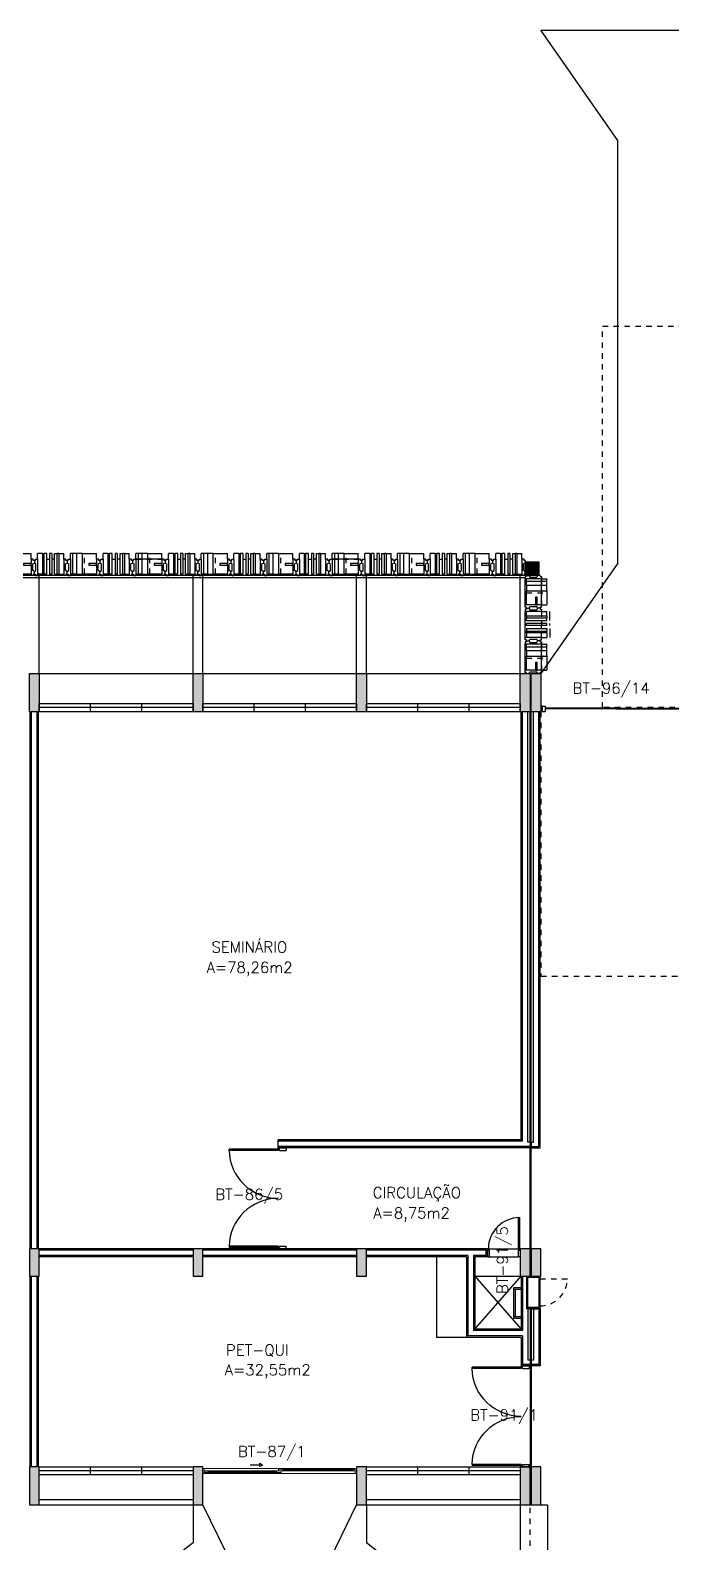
# Model space of a CAD drawing. Header units: metres. Extents: x -31 to 130, y -13 to 69.
# Drawn here: x 81.12 to 92.89, y 28.93 to 56.67 of the extents above; entities that cross this region are included whole.
import ezdxf

# ---------------------------------------------------------------- set-up
doc = ezdxf.new("R2010")
doc.units = ezdxf.units.M
doc.header["$LTSCALE"] = 0.002
doc.header["$MEASUREMENT"] = 0
doc.linetypes.add('HIDDEN', pattern=[9.525, 6.35, -3.175])
for name, color, linetype in [('ar-acesso', 2, 'CONTINUOUS'), ('ar-alv', 2, 'CONTINUOUS'), ('ar-alv-v', 1, 'CONTINUOUS'), ('ar-banc', 1, 'CONTINUOUS'), ('ar-brs', 2, 'CONTINUOUS'), ('ar-cal', 2, 'CONTINUOUS'), ('ar-esc', 2, 'CONTINUOUS'), ('ar-esq', 2, 'CONTINUOUS'), ('ar-estc', 1, 'CONTINUOUS'), ('ar-piso', 1, 'CONTINUOUS'), ('ar-porta', 1, 'CONTINUOUS'), ('ar-proj', 1, 'HIDDEN'), ('ar-projarmario', 1, 'HIDDEN'), ('ar-reboco', 2, 'CONTINUOUS'), ('AR-SIMB CONG', 1, 'CONTINUOUS'), ('ar-xis', 1, 'CONTINUOUS'), ('brs-proj', 1, 'HIDDEN'), ('brs1', 2, 'CONTINUOUS'), ('brs2', 1, 'CONTINUOUS'), ('brs3', 1, 'CONTINUOUS'), ('brs4', 1, 'CONTINUOUS'), ('brs5', 1, 'CONTINUOUS'), ('ENDEREÇO', 2, 'CONTINUOUS'), ('esq-01', 1, 'CONTINUOUS'), ('esq-02', 1, 'CONTINUOUS'), ('esq-03', 1, 'HIDDEN'), ('esq4', 1, 'CONTINUOUS'), ('estc-01', 3, 'CONTINUOUS'), ('h-estc', 3, 'CONTINUOUS'), ('mob-aud1', 1, 'CONTINUOUS'), ('ptm', 2, 'CONTINUOUS'), ('shaft1', 2, 'CONTINUOUS'), ('TEXTO', 2, 'CONTINUOUS'), ('ÁREA', 2, 'CONTINUOUS')]:
    doc.layers.add(name, color=color, linetype=linetype)
doc.styles.add('UNB-100', font='simplex.shx', dxfattribs={"height": 0.2})
doc.styles.add('UNB1-100', font='simplex.shx', dxfattribs={"height": 0.2})

# ---------------------------------------------------------------- blocks, each defined once
blk = doc.blocks.new('pm-dp90-02p')
at = {"layer": 'ptm'}
for p, q in [((-0.925, 0), (-0.925, 0.15)), ((-0.925, 0.15), (-0.88, 0.15)), ((-0.9, 0), (-0.925, 0)), ((-0.88, 0.025), (-0.9, 0.025)), ((-0.9, 0), (-0.9, 0.025)), ((-0.9, 0), (-0.9, -0.9)), ((-0.88, 0), (-0.9, 0)), ((-0.88, 0.025), (-0.88, 0.15)), ((-0.88, 0), (-0.88, -0.9)), ((0.88, 0.025), (0.88, 0.15)), ((0.925, 0.15), (0.88, 0.15)), ((0.88, 0.025), (0.9, 0.025)), ((0.9, 0), (0.9, 0.025)), ((0.925, 0), (0.925, 0.15)), ((0.88, 0), (0.88, -0.9)), ((0.88, 0), (0.9, 0)), ((0.9, 0), (0.9, -0.9)), ((0.9, 0), (0.925, 0)), ((-0.88, -0.9), (-0.9, -0.9)), ((0.88, -0.9), (0.9, -0.9))]:
    blk.add_line(p, q, dxfattribs=at)
at = {"layer": 'ptm', "color": 1}
for centre, start, end in [((-0.9, 0), 271.2733, 360), ((0.9, 0), 180, 268.7267)]:
    blk.add_arc(centre, 0.9, start, end, dxfattribs=at)
blk = doc.blocks.new('plr01-01p')
at = {"layer": 'h-estc'}
blk.add_hatch(color=3, dxfattribs=at).paths.add_polyline_path([(0.09, 0.075), (-0.09, 0.075), (-0.09, -0.625), (0.09, -0.625)])
at = {"layer": 'estc-01', "color": 3}
blk.add_lwpolyline([(-0.09, 0.075), (-0.09, -0.625), (0.09, -0.625), (0.09, 0.075)], close=True, dxfattribs=at)
blk = doc.blocks.new('esq02-01p')
at = {"layer": 'esq-01'}
for p, q in [((2.91, 0), (0.09, 0)), ((1.03, -0.075), (1.03, 0.075)), ((1.97, -0.075), (1.97, 0.075))]:
    blk.add_line(p, q, dxfattribs=at)
at = {"layer": 'esq-02'}
blk.add_lwpolyline([(2.91, -0.075), (0.09, -0.075), (0.09, 0.075), (2.91, 0.075)], close=True, dxfattribs=at)
blk = doc.blocks.new('esq15-01p')
at = {"layer": 'esq-01'}
for p, q in [((2.91, 0), (0.09, 0)), ((1.03, -0.075), (1.03, 0.075)), ((1.97, -0.075), (1.97, 0.075))]:
    blk.add_line(p, q, dxfattribs=at)
at = {"layer": 'esq-02'}
blk.add_lwpolyline([(2.91, -0.075), (0.09, -0.075), (0.09, 0.075), (2.91, 0.075)], close=True, dxfattribs=at)
blk = doc.blocks.new('plr02-01p')
at = {"layer": 'h-estc'}
blk.add_hatch(color=3, dxfattribs=at).paths.add_polyline_path([(0.09, 0.075), (-0.09, 0.075), (-0.09, -0.425), (0.09, -0.425)])
at = {"layer": 'estc-01', "color": 3}
blk.add_lwpolyline([(-0.09, 0.075), (-0.09, -0.425), (0.09, -0.425), (0.09, 0.075)], close=True, dxfattribs=at)
blk = doc.blocks.new('BRS01-01C-')
at = {"layer": 'brs-proj'}
for p, q in [((0.2, 0.28), (-0.175, 0.28)), ((-0.075, 0.54), (-0.075, 0.06))]:
    blk.add_line(p, q, dxfattribs=at)
at = {"layer": 'brs1'}
for p, q in [((-0.075, 0.58), (-0.075, 0.54)), ((-0.05, 0.58), (-0.075, 0.58)), ((-0.05, 0.6), (-0.05, 0.58)), ((-0.05, 0.6), (0, 0.6)), ((0, 0.6), (0.013, 0.57)), ((0.137, 0.57), (0.013, 0.57)), ((0.15, 0.6), (0.137, 0.57)), ((0.2, 0.6), (0.15, 0.6)), ((0.2, 0.6), (0.2, 0.58)), ((0.2, 0.58), (0.225, 0.58)), ((0.225, 0.58), (0.225, 0.54)), ((-0.075, 0.54), (0.225, 0.54)), ((-0.075, 0.06), (0.005, 0.06)), ((-0.075, 0.02), (-0.075, 0.06)), ((-0.05, 0.02), (-0.075, 0.02)), ((-0.05, 0), (-0.05, 0.02)), ((-0.05, 0), (0, 0)), ((0, 0), (0.013, 0.03)), ((0.137, 0.03), (0.013, 0.03)), ((0.035, 0.06), (0.225, 0.06)), ((0.15, 0), (0.137, 0.03)), ((0.2, 0), (0.15, 0)), ((0.2, 0.02), (0.225, 0.02)), ((0.2, 0), (0.2, 0.02)), ((0.225, 0.02), (0.225, 0.06))]:
    blk.add_line(p, q, dxfattribs=at)
at = {"layer": 'brs2'}
blk.add_line((0.225, 0.06), (0.225, 0.54), dxfattribs=at)
at = {"layer": 'brs3'}
for p, q in [((0.2, 0.493), (-0.175, 0.493)), ((-0.175, 0.422), (-0.175, 0.493)), ((0.2, 0.422), (-0.175, 0.422)), ((0.2, 0.422), (0.2, 0.493)), ((0.005, 0.06), (0.005, 0.2)), ((0.005, 0.2), (0.035, 0.2)), ((0.035, 0.2), (0.035, 0.06))]:
    blk.add_line(p, q, dxfattribs=at)
at = {"layer": 'brs4'}
for p, q in [((-0.075, 0.54), (-0.175, 0.54)), ((-0.175, 0.493), (-0.175, 0.54)), ((-0.175, 0.32), (-0.175, 0.06)), ((0.2, 0.32), (-0.175, 0.32)), ((0.2, 0.493), (0.2, 0.54)), ((0.2, 0.06), (0.2, 0.32)), ((-0.075, 0.06), (-0.175, 0.06))]:
    blk.add_line(p, q, dxfattribs=at)
at = {"layer": 'brs4', "color": 2}
for p, q in [((-0.175, 0.32), (-0.175, 0.422)), ((0.2, 0.422), (0.2, 0.32))]:
    blk.add_line(p, q, dxfattribs=at)
at = {"layer": 'brs5'}
blk.add_line((-0.075, 0.06), (-0.075, 0.54), dxfattribs=at)
at = {"layer": 'brs5', "color": 1}
blk.add_line((0.035, 0.06), (0.005, 0.06), dxfattribs=at)
blk = doc.blocks.new('BRS01-02C')
at = {"layer": 'brs-proj'}
for p, q in [((0.06, 0.075), (0.228, 0.075)), ((0.28, 0.075), (0.32, 0.075)), ((0.54, 0.075), (0.372, 0.075))]:
    blk.add_line(p, q, dxfattribs=at)
at = {"layer": 'brs1'}
for p, q in [((0, 0.05), (0.02, 0.05)), ((0, 0.05), (0, 0)), ((0, 0), (0.03, -0.013)), ((0.02, 0.075), (0.06, 0.075)), ((0.02, 0.05), (0.02, 0.075)), ((0.06, 0.075), (0.06, -0.225)), ((0.54, 0.075), (0.54, -0.225)), ((0.58, 0.075), (0.54, 0.075)), ((0.6, 0), (0.57, -0.013)), ((0.58, 0.05), (0.58, 0.075)), ((0.6, 0.05), (0.58, 0.05)), ((0.6, 0.05), (0.6, 0)), ((0, -0.15), (0.03, -0.137)), ((0, -0.2), (0, -0.15)), ((0, -0.2), (0.02, -0.2)), ((0.02, -0.2), (0.02, -0.225)), ((0.02, -0.225), (0.06, -0.225)), ((0.03, -0.137), (0.03, -0.013)), ((0.58, -0.225), (0.54, -0.225)), ((0.57, -0.137), (0.57, -0.013)), ((0.6, -0.15), (0.57, -0.137)), ((0.58, -0.2), (0.58, -0.225)), ((0.6, -0.2), (0.58, -0.2)), ((0.6, -0.2), (0.6, -0.15))]:
    blk.add_line(p, q, dxfattribs=at)
at = {"layer": 'brs2'}
for p, q in [((0.228, 0.075), (0.28, 0.075)), ((0.372, 0.075), (0.32, 0.075)), ((0.54, -0.225), (0.06, -0.225))]:
    blk.add_line(p, q, dxfattribs=at)
at = {"layer": 'brs3'}
for p, q in [((0.18, -0.2), (0.18, 0.175)), ((0.228, 0.175), (0.18, 0.175)), ((0.228, -0.2), (0.228, 0.175)), ((0.372, -0.2), (0.372, 0.175)), ((0.372, 0.175), (0.42, 0.175)), ((0.42, -0.2), (0.42, 0.175)), ((0.228, -0.2), (0.18, -0.2)), ((0.372, -0.2), (0.42, -0.2))]:
    blk.add_line(p, q, dxfattribs=at)
at = {"layer": 'brs4'}
for p, q in [((0.06, 0.075), (0.06, 0.175)), ((0.15, 0.175), (0.06, 0.175)), ((0.15, 0.175), (0.15, -0.2)), ((0.28, 0.175), (0.28, -0.2)), ((0.32, 0.175), (0.28, 0.175)), ((0.32, 0.175), (0.32, -0.2)), ((0.45, 0.175), (0.54, 0.175)), ((0.45, 0.175), (0.45, -0.2)), ((0.54, 0.075), (0.54, 0.175)), ((0.15, -0.2), (0.06, -0.2)), ((0.32, -0.2), (0.28, -0.2)), ((0.45, -0.2), (0.54, -0.2))]:
    blk.add_line(p, q, dxfattribs=at)
at = {"layer": 'brs4', "color": 3}
for p, q in [((0.15, 0.175), (0.18, 0.175)), ((0.45, 0.175), (0.42, 0.175)), ((0.15, -0.2), (0.18, -0.2)), ((0.45, -0.2), (0.42, -0.2))]:
    blk.add_line(p, q, dxfattribs=at)
at = {"layer": 'brs5'}
for p, q in [((0.228, 0.225), (0.06, 0.225)), ((0.32, 0.225), (0.28, 0.225)), ((0.372, 0.225), (0.54, 0.225))]:
    blk.add_line(p, q, dxfattribs=at)
blk = doc.blocks.new('brs01-01p-oeste')
at = {"layer": 'brs-proj'}
for p, q in [((0.92, -0.2), (0.92, 0.175)), ((2.12, -0.2), (2.12, 0.175))]:
    blk.add_line(p, q, dxfattribs=at)
at = {"layer": 'brs1'}
for p, q in [((0, 0.05), (0.02, 0.05)), ((0, 0.05), (0, 0)), ((0, 0), (0.03, -0.013)), ((0.02, 0.075), (0.06, 0.075)), ((0.02, 0.05), (0.02, 0.075)), ((0.06, 0.075), (0.06, -0.225)), ((0.18, -0.2), (0.18, 0.175)), ((0.228, 0.175), (0.18, 0.175)), ((0.228, -0.2), (0.228, 0.175)), ((0.372, -0.2), (0.372, 0.175)), ((0.372, 0.175), (0.42, 0.175)), ((0.42, -0.2), (0.42, 0.175)), ((0.54, 0.075), (0.54, -0.225)), ((0.58, 0.075), (0.54, 0.075)), ((0.6, 0), (0.57, -0.013)), ((0.58, 0.05), (0.58, 0.075)), ((0.6, 0.05), (0.58, 0.05)), ((0.6, 0.05), (0.62, 0.05)), ((0.6, 0.05), (0.6, 0)), ((0.6, 0.05), (0.6, 0)), ((0.6, 0), (0.63, -0.013)), ((0.62, 0.075), (0.66, 0.075)), ((0.62, 0.05), (0.62, 0.075)), ((0.66, 0.075), (0.66, -0.225)), ((0.707, -0.2), (0.707, 0.175)), ((0.778, 0.175), (0.707, 0.175)), ((0.778, -0.2), (0.778, 0.175)), ((1.14, 0.075), (1.14, -0.005)), ((1.18, 0.075), (1.14, 0.075)), ((1.2, 0), (1.17, -0.013)), ((1.18, 0.05), (1.18, 0.075)), ((1.2, 0.05), (1.18, 0.05)), ((1.2, 0.05), (1.22, 0.05)), ((1.2, 0.05), (1.2, 0)), ((1.2, 0.05), (1.2, 0)), ((1.2, 0), (1.23, -0.013)), ((1.22, 0.075), (1.26, 0.075)), ((1.22, 0.05), (1.22, 0.075)), ((1.26, 0.075), (1.26, -0.225)), ((1.38, -0.2), (1.38, 0.175)), ((1.428, 0.175), (1.38, 0.175)), ((1.428, -0.2), (1.428, 0.175)), ((1.572, -0.2), (1.572, 0.175)), ((1.572, 0.175), (1.62, 0.175)), ((1.62, -0.2), (1.62, 0.175)), ((1.74, 0.075), (1.74, -0.225)), ((1.78, 0.075), (1.74, 0.075)), ((1.8, 0), (1.77, -0.013)), ((1.78, 0.05), (1.78, 0.075)), ((1.8, 0.05), (1.78, 0.05)), ((1.8, 0.05), (1.82, 0.05)), ((1.8, 0.05), (1.8, 0)), ((1.8, 0.05), (1.8, 0)), ((1.8, 0), (1.83, -0.013)), ((1.82, 0.075), (1.86, 0.075)), ((1.82, 0.05), (1.82, 0.075)), ((1.86, 0.075), (1.86, -0.225)), ((1.907, -0.2), (1.907, 0.175)), ((1.978, 0.175), (1.907, 0.175)), ((1.978, -0.2), (1.978, 0.175)), ((2.34, 0.075), (2.34, -0.005)), ((2.38, 0.075), (2.34, 0.075)), ((2.4, 0), (2.37, -0.013)), ((2.38, 0.05), (2.38, 0.075)), ((2.4, 0.05), (2.38, 0.05)), ((2.4, 0.05), (2.42, 0.05)), ((2.4, 0.05), (2.4, 0)), ((2.4, 0.05), (2.4, 0)), ((2.4, 0), (2.43, -0.013)), ((2.42, 0.075), (2.46, 0.075)), ((2.42, 0.05), (2.42, 0.075)), ((2.46, 0.075), (2.46, -0.225)), ((2.58, -0.2), (2.58, 0.175)), ((2.628, 0.175), (2.58, 0.175)), ((2.628, -0.2), (2.628, 0.175)), ((2.772, -0.2), (2.772, 0.175)), ((2.772, 0.175), (2.82, 0.175)), ((2.82, -0.2), (2.82, 0.175)), ((2.94, 0.075), (2.94, -0.225)), ((2.98, 0.075), (2.94, 0.075)), ((3, 0), (2.97, -0.013)), ((2.98, 0.05), (2.98, 0.075)), ((3, 0.05), (2.98, 0.05)), ((3, 0.05), (3, 0)), ((0, -0.15), (0.03, -0.137)), ((0, -0.2), (0, -0.15)), ((0, -0.2), (0.02, -0.2)), ((0.02, -0.2), (0.02, -0.225)), ((0.02, -0.225), (0.06, -0.225)), ((0.03, -0.137), (0.03, -0.013)), ((0.228, -0.2), (0.18, -0.2)), ((0.372, -0.2), (0.42, -0.2)), ((0.58, -0.225), (0.54, -0.225)), ((0.57, -0.137), (0.57, -0.013)), ((0.6, -0.15), (0.57, -0.137)), ((0.58, -0.2), (0.58, -0.225)), ((0.6, -0.2), (0.58, -0.2)), ((0.6, -0.15), (0.63, -0.137)), ((0.6, -0.2), (0.6, -0.15)), ((0.6, -0.2), (0.6, -0.15)), ((0.6, -0.2), (0.62, -0.2)), ((0.62, -0.2), (0.62, -0.225)), ((0.62, -0.225), (0.66, -0.225)), ((0.63, -0.137), (0.63, -0.013)), ((1.14, -0.005), (1, -0.005)), ((1, -0.005), (1, -0.035)), ((1, -0.035), (1.14, -0.035)), ((1.14, -0.035), (1.14, -0.225)), ((1.18, -0.225), (1.14, -0.225)), ((1.17, -0.137), (1.17, -0.013)), ((1.2, -0.15), (1.17, -0.137)), ((1.18, -0.2), (1.18, -0.225)), ((1.2, -0.2), (1.18, -0.2)), ((1.2, -0.15), (1.23, -0.137)), ((1.2, -0.2), (1.2, -0.15)), ((1.2, -0.2), (1.2, -0.15)), ((1.2, -0.2), (1.22, -0.2)), ((1.22, -0.2), (1.22, -0.225)), ((1.22, -0.225), (1.26, -0.225)), ((1.23, -0.137), (1.23, -0.013)), ((1.428, -0.2), (1.38, -0.2)), ((1.572, -0.2), (1.62, -0.2)), ((1.78, -0.225), (1.74, -0.225)), ((1.77, -0.137), (1.77, -0.013)), ((1.8, -0.15), (1.77, -0.137)), ((1.78, -0.2), (1.78, -0.225)), ((1.8, -0.2), (1.78, -0.2)), ((1.8, -0.15), (1.83, -0.137)), ((1.8, -0.2), (1.8, -0.15)), ((1.8, -0.2), (1.8, -0.15)), ((1.8, -0.2), (1.82, -0.2)), ((1.82, -0.2), (1.82, -0.225)), ((1.82, -0.225), (1.86, -0.225)), ((1.83, -0.137), (1.83, -0.013)), ((1.978, -0.2), (1.907, -0.2)), ((2.34, -0.005), (2.2, -0.005)), ((2.2, -0.005), (2.2, -0.035)), ((2.2, -0.035), (2.34, -0.035)), ((2.34, -0.035), (2.34, -0.225)), ((2.38, -0.225), (2.34, -0.225)), ((2.37, -0.137), (2.37, -0.013)), ((2.4, -0.15), (2.37, -0.137)), ((2.38, -0.2), (2.38, -0.225)), ((2.4, -0.2), (2.38, -0.2)), ((2.4, -0.15), (2.43, -0.137)), ((2.4, -0.2), (2.4, -0.15)), ((2.4, -0.2), (2.4, -0.15)), ((2.4, -0.2), (2.42, -0.2)), ((2.42, -0.2), (2.42, -0.225)), ((2.42, -0.225), (2.46, -0.225)), ((2.43, -0.137), (2.43, -0.013)), ((2.628, -0.2), (2.58, -0.2)), ((2.772, -0.2), (2.82, -0.2)), ((2.98, -0.225), (2.94, -0.225)), ((2.97, -0.137), (2.97, -0.013)), ((3, -0.15), (2.97, -0.137)), ((2.98, -0.2), (2.98, -0.225)), ((3, -0.2), (2.98, -0.2)), ((3, -0.2), (3, -0.15))]:
    blk.add_line(p, q, dxfattribs=at)
at = {"layer": 'brs2'}
for p, q in [((0.228, 0.075), (0.28, 0.075)), ((0.372, 0.075), (0.32, 0.075)), ((1.428, 0.075), (1.48, 0.075)), ((1.572, 0.075), (1.52, 0.075)), ((2.628, 0.075), (2.68, 0.075)), ((2.772, 0.075), (2.72, 0.075)), ((0.54, -0.225), (0.06, -0.225)), ((1.14, -0.225), (0.66, -0.225)), ((1.74, -0.225), (1.26, -0.225)), ((2.34, -0.225), (1.86, -0.225)), ((2.94, -0.225), (2.46, -0.225))]:
    blk.add_line(p, q, dxfattribs=at)
at = {"layer": 'brs3'}
for p, q in [((0.15, 0.175), (0.18, 0.175)), ((0.45, 0.175), (0.42, 0.175)), ((1.35, 0.175), (1.38, 0.175)), ((1.65, 0.175), (1.62, 0.175)), ((2.55, 0.175), (2.58, 0.175)), ((2.85, 0.175), (2.82, 0.175)), ((0.15, -0.2), (0.18, -0.2)), ((0.45, -0.2), (0.42, -0.2)), ((0.778, -0.2), (0.707, -0.2)), ((1.35, -0.2), (1.38, -0.2)), ((1.65, -0.2), (1.62, -0.2)), ((2.55, -0.2), (2.58, -0.2)), ((2.85, -0.2), (2.82, -0.2))]:
    blk.add_line(p, q, dxfattribs=at)
at = {"layer": 'brs4'}
for p, q in [((0.06, 0.075), (0.06, 0.175)), ((0.15, 0.175), (0.06, 0.175)), ((0.15, 0.175), (0.15, -0.2)), ((0.28, 0.175), (0.28, -0.2)), ((0.32, 0.175), (0.28, 0.175)), ((0.32, 0.175), (0.32, -0.2)), ((0.45, 0.175), (0.54, 0.175)), ((0.45, 0.175), (0.45, -0.2)), ((0.54, 0.075), (0.54, 0.175)), ((0.66, 0.075), (0.66, 0.175)), ((0.707, 0.175), (0.66, 0.175)), ((0.88, 0.175), (0.778, 0.175)), ((0.88, 0.175), (1.14, 0.175)), ((0.88, -0.2), (0.88, 0.175)), ((1.14, 0.075), (1.14, 0.175)), ((1.26, 0.075), (1.26, 0.175)), ((1.35, 0.175), (1.26, 0.175)), ((1.35, 0.175), (1.35, -0.2)), ((1.48, 0.175), (1.48, -0.2)), ((1.52, 0.175), (1.48, 0.175)), ((1.52, 0.175), (1.52, -0.2)), ((1.65, 0.175), (1.74, 0.175)), ((1.65, 0.175), (1.65, -0.2)), ((1.74, 0.075), (1.74, 0.175)), ((1.86, 0.075), (1.86, 0.175)), ((1.907, 0.175), (1.86, 0.175)), ((2.08, 0.175), (1.978, 0.175)), ((2.08, 0.175), (2.34, 0.175)), ((2.08, -0.2), (2.08, 0.175)), ((2.34, 0.075), (2.34, 0.175)), ((2.46, 0.075), (2.46, 0.175)), ((2.55, 0.175), (2.46, 0.175)), ((2.55, 0.175), (2.55, -0.2)), ((2.68, 0.175), (2.68, -0.2)), ((2.72, 0.175), (2.68, 0.175)), ((2.72, 0.175), (2.72, -0.2)), ((2.85, 0.175), (2.94, 0.175)), ((2.85, 0.175), (2.85, -0.2)), ((2.94, 0.075), (2.94, 0.175)), ((0.15, -0.2), (0.06, -0.2)), ((0.32, -0.2), (0.28, -0.2)), ((0.45, -0.2), (0.54, -0.2)), ((0.707, -0.2), (0.66, -0.2)), ((0.778, -0.2), (0.88, -0.2)), ((1.14, -0.2), (0.88, -0.2)), ((1.35, -0.2), (1.26, -0.2)), ((1.52, -0.2), (1.48, -0.2)), ((1.65, -0.2), (1.74, -0.2)), ((1.907, -0.2), (1.86, -0.2)), ((1.978, -0.2), (2.08, -0.2)), ((2.34, -0.2), (2.08, -0.2)), ((2.55, -0.2), (2.46, -0.2)), ((2.72, -0.2), (2.68, -0.2)), ((2.85, -0.2), (2.94, -0.2))]:
    blk.add_line(p, q, dxfattribs=at)
at = {"layer": 'brs5'}
for p, q in [((1.14, -0.035), (1.14, -0.005)), ((2.34, -0.035), (2.34, -0.005))]:
    blk.add_line(p, q, dxfattribs=at)
blk = doc.blocks.new('esq01-01p')
at = {"layer": 'esq-01'}
for p, q in [((0, 0), (0.05, 0)), ((3, 0), (3.05, 0)), ((5.72, 0.004), (5.72, -0.096)), ((5.77, 0.004), (5.72, 0.004)), ((5.77, -0.096), (5.77, 0.004)), ((5.77, 0), (5.795, 0)), ((8.774, 0), (8.724, 0)), ((0, -0.006), (-0.025, -0.006)), ((0, -0.096), (-0.025, -0.096)), ((0, 0), (0, -0.1)), ((0, -0.1), (0.05, -0.1)), ((0.05, -0.1), (0.05, 0)), ((2.72, -0.01), (2.72, -0.11)), ((2.77, -0.01), (2.72, -0.01)), ((2.77, -0.11), (2.72, -0.11)), ((2.77, -0.11), (2.77, -0.01)), ((2.77, -0.014), (2.795, -0.014)), ((2.77, -0.104), (2.795, -0.104)), ((3, -0.006), (2.975, -0.006)), ((3, -0.096), (2.975, -0.096)), ((3, 0), (3, -0.1)), ((3, -0.1), (3.05, -0.1)), ((3.05, -0.1), (3.05, 0)), ((5.77, -0.096), (5.72, -0.096)), ((5.77, -0.09), (5.795, -0.09)), ((6.004, -0.014), (5.979, -0.014)), ((6.004, -0.104), (5.979, -0.104)), ((6.004, -0.11), (6.004, -0.01)), ((6.004, -0.01), (6.054, -0.01)), ((6.004, -0.11), (6.054, -0.11)), ((6.054, -0.01), (6.054, -0.11)), ((8.724, -0.1), (8.724, 0)), ((8.774, -0.1), (8.724, -0.1)), ((8.774, 0), (8.774, -0.1)), ((8.774, -0.006), (8.799, -0.006)), ((8.774, -0.096), (8.799, -0.096))]:
    blk.add_line(p, q, dxfattribs=at)
for points in [[(4.337, 0.004), (4.387, 0.004), (4.387, 0.014), (4.337, 0.014)], [(4.387, 0.004), (4.337, 0.004), (4.337, 0.014), (4.387, 0.014)], [(4.437, 0.004), (4.387, 0.004), (4.387, 0.014), (4.437, 0.014)], [(4.387, 0.004), (4.437, 0.004), (4.437, 0.014), (4.387, 0.014)], [(1.36, -0.055), (1.41, -0.055), (1.41, -0.045), (1.36, -0.045)], [(1.41, -0.055), (1.36, -0.055), (1.36, -0.065), (1.41, -0.065)], [(7.414, -0.055), (7.364, -0.055), (7.364, -0.045), (7.414, -0.045)], [(7.364, -0.055), (7.414, -0.055), (7.414, -0.065), (7.364, -0.065)]]:
    blk.add_lwpolyline(points, close=True, dxfattribs=at)
at = {"layer": 'esq-02'}
for p, q in [((3.05, 0.014), (4.337, 0.014)), ((3.05, 0.004), (3.05, 0.014)), ((3.05, 0.004), (4.337, 0.004)), ((5.72, 0.014), (4.437, 0.014)), ((5.72, 0.004), (4.437, 0.004)), ((5.72, 0.004), (5.72, 0.014)), ((0.05, -0.055), (1.36, -0.055)), ((0.05, -0.065), (1.36, -0.065)), ((2.72, -0.045), (1.41, -0.045)), ((2.72, -0.055), (1.41, -0.055)), ((6.054, -0.045), (7.364, -0.045)), ((6.054, -0.055), (7.364, -0.055)), ((8.724, -0.055), (7.414, -0.055)), ((8.724, -0.065), (7.414, -0.065))]:
    blk.add_line(p, q, dxfattribs=at)

msp = doc.modelspace()

# ---------------------------------------------------------------- hatches: boundary and pattern name
at = {"layer": 'h-estc'}
h = msp.add_hatch(color=3, dxfattribs=at)
h.paths.add_polyline_path([(90.4, 46.825), (90.2, 46.825), (90.2, 46.675), (90.4, 46.675)])
h.paths.add_polyline_path([(90.45, 46.825), (90.4, 46.825), (90.4, 46.675), (90.45, 46.675)])
h.paths.add_polyline_path([(90.45, 46.925), (90.4, 46.925), (90.4, 46.825), (90.45, 46.825)])
h.paths.add_polyline_path([(90.4, 46.925), (90.2, 46.925), (90.2, 46.9), (90.2, 46.825), (90.4, 46.825)])

# ---------------------------------------------------------------- linework, layer by layer
at = {"layer": 'ar-acesso'}
msp.add_line((66.29, 46.635), (90.2, 46.635), dxfattribs=at)
at = {"layer": 'ar-alv'}
for p, q in [((81.15, 34.325), (81.15, 44.175)), ((81.25, 34.325), (81.25, 44.175)), ((90.15, 36.3), (90.15, 44.175)), ((90.25, 36.28), (90.25, 44.175)), ((90.35, 36.28), (90.35, 44.175)), ((90.45, 36.2), (90.45, 44.175)), ((90.15, 36.3), (85.67, 36.3)), ((90.29, 36.2), (85.67, 36.2)), ((90.29, 36.28), (90.25, 36.28)), ((90.29, 36.28), (90.29, 36.2)), ((90.31, 36.28), (90.35, 36.28)), ((90.31, 36.28), (90.31, 36.2)), ((90.31, 36.2), (90.45, 36.2)), ((84.11, 34.3), (81.29, 34.3)), ((84.11, 34.2), (81.29, 34.2)), ((87.11, 34.3), (84.29, 34.3)), ((87.11, 34.2), (84.29, 34.2)), ((89.485, 34.3), (87.29, 34.3)), ((89.15, 34.2), (87.29, 34.2)), ((89.15, 34.2), (89.15, 32.725)), ((89.25, 34.2), (89.25, 32.825)), ((89.485, 34.2), (89.25, 34.2)), ((89.485, 34.2), (89.485, 34.3)), ((81.15, 30.325), (81.15, 33.825)), ((81.25, 30.325), (81.25, 33.825)), ((90.15, 33.825), (90.15, 32.825)), ((90.45, 33.8), (90.45, 33.8)), ((90.25, 33.225), (90.25, 32.28)), ((90.35, 33.225), (90.35, 32.28)), ((90.45, 33.225), (90.45, 32.2)), ((90.15, 32.825), (89.25, 32.825)), ((90.15, 32.725), (89.15, 32.725)), ((90.15, 32.725), (90.15, 32.2)), ((90.29, 32.2), (90.15, 32.2)), ((90.29, 32.28), (90.25, 32.28)), ((90.29, 32.28), (90.29, 32.2)), ((90.31, 32.28), (90.31, 32.2)), ((90.35, 32.28), (90.31, 32.28)), ((90.45, 32.2), (90.31, 32.2))]:
    msp.add_line(p, q, dxfattribs=at)
at = {"layer": 'ar-alv-v'}
msp.add_arc((90.095, 34.325), 0.57, 90, 180, dxfattribs=at)
at = {"layer": 'ar-banc'}
for p in [(88.575, 34.175), (89.125, 32.7)]:
    msp.add_line(p, (88.575, 32.7), dxfattribs=at)
at = {"layer": 'ar-cal'}
for p, q in [((84.11, 29.625), (84.11, 28.932)), ((84.863, 28.456), (84.29, 29.625)), ((86.537, 28.456), (87.11, 29.625)), ((87.29, 29.625), (87.29, 28.932)), ((90.11, 29.625), (90.11, 25.875)), ((90.11, 29.625), (90.61, 29.625)), ((90.61, 29.625), (90.61, 25.875))]:
    msp.add_line(p, q, dxfattribs=at)
for start, end in [(126.0782, 225.8539), (314.1461, 53.9218)]:
    msp.add_arc((85.7, 26.75), 2.7, start, end, dxfattribs=at)
at = {"layer": 'ar-esc'}
for p, q in [((89.995, 33.045), (89.995, 33.605)), ((90.125, 33.605), (89.995, 33.605)), ((90.125, 33.575), (89.995, 33.575)), ((90.025, 33.075), (90.025, 33.575)), ((90.125, 33.075), (89.995, 33.075)), ((90.125, 33.045), (89.995, 33.045))]:
    msp.add_line(p, q, dxfattribs=at)
at = {"layer": 'ar-estc'}
msp.add_lwpolyline([(90.45, 46.675), (90.2, 46.675), (90.2, 46.925), (90.45, 46.925)], close=True, dxfattribs=at)
at = {"layer": 'ar-piso'}
for p, q in [((91.9, 54.65), (90.49, 56.675)), ((90.5, 56.675), (99.31, 56.675)), ((91.9, 46.9), (91.9, 54.65)), ((91.9, 46.9), (90.49, 44.875)), ((90.2, 46.675), (72.29, 46.675)), ((81.29, 44.875), (81.29, 46.675)), ((84.11, 44.875), (84.11, 46.675)), ((84.29, 44.875), (84.29, 46.675)), ((87.11, 44.875), (87.11, 46.675)), ((87.29, 44.875), (87.29, 46.675)), ((90.11, 44.875), (90.11, 46.675)), ((81.275, 44.875), (84.125, 44.875)), ((84.275, 44.875), (87.125, 44.875)), ((87.275, 44.875), (90.11, 44.875)), ((90.29, 36.28), (90.29, 44.175)), ((90.31, 36.28), (90.31, 44.175)), ((90.29, 34.325), (90.29, 36.175)), ((90.31, 34.325), (90.31, 36.175)), ((89.525, 34.325), (90.095, 34.325)), ((89.545, 34.175), (90.075, 34.175)), ((89.275, 33.825), (90.11, 33.825)), ((90.29, 33.225), (90.29, 32.28)), ((90.31, 33.225), (90.31, 32.28)), ((90.29, 32.175), (90.29, 30.325)), ((90.31, 32.175), (90.31, 30.325)), ((81.29, 29.725), (84.11, 29.725)), ((87.29, 29.725), (90.11, 29.725)), ((81.29, 29.625), (84.11, 29.625)), ((87.29, 29.625), (90.11, 29.625))]:
    msp.add_line(p, q, dxfattribs=at)
at = {"layer": 'ar-porta', "color": 2}
msp.add_line((85.67, 36.175), (85.67, 36.325), dxfattribs=at)
at = {"layer": 'ar-proj'}
for p, q in [((90.49, 39.325), (99.31, 39.325)), ((90.475, 33.775), (90.974, 33.775)), ((90.29, 25.875), (90.29, 29.625))]:
    msp.add_line(p, q, dxfattribs=at)
at = {"layer": 'ar-proj', "color": 1}
msp.add_lwpolyline([(93.345, 44.25), (91.62, 44.25), (91.62, 51.25), (98.22, 51.25), (98.22, 44.25), (96.495, 44.25)], dxfattribs=at)
at = {"layer": 'ar-proj'}
msp.add_arc((90.475, 33.775), 0.498, 270, 0, dxfattribs=at)
at = {"layer": 'ar-projarmario'}
msp.add_line((90.49, 44.175), (90.49, 39.325), dxfattribs=at)
at = {"layer": 'ar-reboco'}
for p, q in [((81.125, 34.325), (81.125, 44.175)), ((81.275, 34.325), (81.275, 44.175)), ((90.125, 36.325), (90.125, 44.175)), ((90.475, 36.175), (90.475, 44.175)), ((90.125, 36.325), (85.67, 36.325)), ((90.35, 36.175), (85.67, 36.175)), ((90.29, 36.175), (90.125, 36.175)), ((90.29, 36.2), (90.29, 36.175)), ((90.31, 36.175), (90.31, 36.2)), ((90.31, 36.175), (90.475, 36.175)), ((84.11, 34.325), (81.29, 34.325)), ((84.11, 34.175), (81.29, 34.175)), ((87.11, 34.325), (84.29, 34.325)), ((87.11, 34.175), (84.29, 34.175)), ((89.51, 34.325), (87.29, 34.325)), ((89.125, 34.175), (87.29, 34.175)), ((89.125, 34.175), (89.125, 32.7)), ((89.275, 34.175), (89.275, 32.85)), ((89.51, 34.175), (89.275, 34.175)), ((89.51, 34.175), (89.51, 34.325)), ((81.125, 30.325), (81.125, 33.825)), ((81.275, 30.325), (81.275, 33.825)), ((90.125, 33.825), (90.125, 32.85)), ((90.225, 33.825), (90.225, 33.225)), ((90.225, 33.825), (90.475, 33.825)), ((90.245, 33.805), (90.475, 33.805)), ((90.475, 33.8), (90.475, 33.8)), ((90.475, 33.225), (90.225, 33.225)), ((90.475, 33.245), (90.245, 33.245)), ((90.325, 33.225), (90.475, 33.225)), ((90.475, 33.225), (90.475, 32.175)), ((90.125, 32.85), (89.275, 32.85)), ((90.125, 32.7), (89.125, 32.7)), ((90.125, 32.7), (90.125, 32.175)), ((90.29, 32.2), (90.29, 32.175)), ((90.31, 32.2), (90.31, 32.175)), ((90.29, 32.175), (90.125, 32.175)), ((90.475, 32.175), (90.31, 32.175))]:
    msp.add_line(p, q, dxfattribs=at)
at = {"layer": 'AR-SIMB CONG', "color": 1, "ltscale": 0.1}
msp.add_line((85.332, 30.358), (85.159, 30.358), dxfattribs=at)
msp.add_lwpolyline([(85.386, 30.358), (85.332, 30.328), (85.332, 30.389)], close=True, dxfattribs=at)
at = {"layer": 'ar-xis'}
for p, q in [((89.275, 32.85), (90.125, 33.825)), ((89.275, 33.825), (90.125, 32.85))]:
    msp.add_line(p, q, dxfattribs=at)
at = {"layer": 'esq-01', "linetype": 'Continuous', "lineweight": 5}
for p, q in [((87.11, 30.296), (84.315, 30.296)), ((84.384, 30.25), (85.646, 30.25)), ((85.754, 30.28), (87.045, 30.28)), ((87.045, 30.25), (85.754, 30.25)), ((87.085, 30.204), (84.315, 30.204)), ((85.646, 30.22), (84.384, 30.22))]:
    msp.add_line(p, q, dxfattribs=at)
at = {"layer": 'esq-01', "lineweight": 15, "flags": 128}
for points in [[(90.405, 33.825), (90.475, 33.825), (90.475, 33.805), (90.405, 33.805)], [(90.405, 33.245), (90.475, 33.245), (90.475, 33.225), (90.405, 33.225)]]:
    msp.add_lwpolyline(points, close=True, dxfattribs=at)
at = {"layer": 'esq-03', "linetype": 'Continuous', "lineweight": 5}
for p, q in [((84.315, 30.296), (84.29, 30.296)), ((84.315, 30.296), (84.315, 30.204)), ((84.315, 30.25), (84.344, 30.25)), ((84.344, 30.25), (84.344, 30.22)), ((84.344, 30.25), (84.384, 30.25)), ((84.384, 30.25), (84.384, 30.22)), ((85.646, 30.22), (85.646, 30.25)), ((85.646, 30.25), (85.725, 30.25)), ((85.675, 30.28), (85.675, 30.25)), ((85.675, 30.28), (85.754, 30.28)), ((85.754, 30.25), (85.675, 30.25)), ((85.754, 30.28), (85.754, 30.25)), ((87.045, 30.25), (87.045, 30.28)), ((87.045, 30.28), (87.085, 30.28)), ((87.085, 30.25), (87.045, 30.25)), ((87.085, 30.296), (87.11, 30.296)), ((87.085, 30.296), (87.085, 30.204)), ((84.29, 30.204), (84.315, 30.204)), ((84.344, 30.22), (84.315, 30.22)), ((84.384, 30.22), (84.344, 30.22)), ((85.725, 30.22), (85.646, 30.22)), ((87.11, 30.204), (87.085, 30.204))]:
    msp.add_line(p, q, dxfattribs=at)
at = {"layer": 'esq-03', "linetype": 'Continuous', "lineweight": 0}
for p, q in [((84.315, 30.25), (84.315, 30.22)), ((85.725, 30.22), (85.725, 30.25)), ((87.045, 30.267), (85.754, 30.267)), ((87.045, 30.262), (85.754, 30.262)), ((87.085, 30.25), (87.085, 30.28)), ((85.646, 30.237), (84.384, 30.237)), ((85.646, 30.232), (84.384, 30.232))]:
    msp.add_line(p, q, dxfattribs=at)
at = {"layer": 'esq4', "lineweight": 15, "ltscale": 0.0002}
for p, q in [((90.45, 33.775), (90.45, 33.275)), ((90.475, 33.775), (90.475, 33.275))]:
    msp.add_line(p, q, dxfattribs=at)
at = {"layer": 'ptm'}
msp.add_line((90.11, 34.3), (90.09, 34.3), dxfattribs=at)
msp.add_lwpolyline([(90.075, 34.325), (90.075, 34.895), (90.095, 34.895), (90.095, 34.325)], close=True, dxfattribs=at)
for points in [[(89.51, 34.325), (89.51, 34.175), (89.545, 34.175), (89.545, 34.3), (89.525, 34.3), (89.525, 34.325), (89.51, 34.325)], [(90.11, 34.325), (90.11, 34.175), (90.075, 34.175), (90.075, 34.3), (90.095, 34.3), (90.095, 34.325), (90.11, 34.325)]]:
    msp.add_lwpolyline(points, dxfattribs=at)
at = {"layer": 'shaft1'}
for p, q in [((90.245, 33.805), (90.245, 33.245)), ((90.462, 33.275), (90.462, 33.775))]:
    msp.add_line(p, q, dxfattribs=at)
for points in [[(90.45, 33.775), (90.475, 33.775), (90.475, 33.805), (90.45, 33.805)], [(90.45, 33.245), (90.475, 33.245), (90.475, 33.275), (90.45, 33.275)]]:
    msp.add_lwpolyline(points, close=True, dxfattribs=at)

# ---------------------------------------------------------------- block references
at = {"layer": 'ar-brs'}
for p in [(80, 46.9), (83.6, 46.9), (87.2, 46.9)]:
    msp.add_blockref('brs01-01p-oeste', p, dxfattribs=at)
at = {"layer": 'ar-brs', "xscale": -1}
for p, rotation in [((83.6, 46.9), 90), ((87.2, 46.9), 90), ((90.425, 46.075), 359.9999999999992)]:
    msp.add_blockref('BRS01-01C-', p, dxfattribs=dict(at, rotation=rotation))
at = {"layer": 'ar-brs', "rotation": 270}
msp.add_blockref('BRS01-02C', (90.425, 46.075), dxfattribs=at)
at = {"layer": 'ar-brs', "xscale": -1}
msp.add_blockref('BRS01-01C-', (90.425, 44.875), dxfattribs=at)
at = {"layer": 'ar-esq'}
for name, p in [('esq02-01p', (81.2, 44.25)), ('esq02-01p', (84.2, 44.25)), ('esq02-01p', (87.2, 44.25)), ('esq15-01p', (81.2, 30.25)), ('esq15-01p', (87.2, 30.25))]:
    msp.add_blockref(name, p, dxfattribs=at)
at = {"layer": 'ar-estc', "xscale": -1, "rotation": 180}
for p in [(81.2, 44.25), (84.2, 44.25), (87.2, 44.25), (90.2, 44.25), (90.4, 44.25)]:
    msp.add_blockref('plr01-01p', p, dxfattribs=at)
at = {"layer": 'ar-estc'}
for name, p in [('plr02-01p', (81.2, 34.25)), ('plr02-01p', (84.2, 34.25)), ('plr02-01p', (87.2, 34.25)), ('plr02-01p', (90.2, 34.25)), ('plr02-01p', (90.4, 34.25)), ('plr01-01p', (87.2, 30.25)), ('plr01-01p', (90.2, 30.25)), ('plr01-01p', (90.4, 30.25))]:
    msp.add_blockref(name, p, dxfattribs=at)
at = {"layer": 'ar-estc', "rotation": 359.9999999999997}
for p in [(81.2, 30.25), (84.2, 30.25)]:
    msp.add_blockref('plr01-01p', p, dxfattribs=at)
at = {"layer": 'ar-porta', "rotation": 270}
msp.add_blockref('pm-dp90-02p', (85.67, 35.25), dxfattribs=at)
at = {"layer": 'ar-porta', "xscale": -1, "rotation": 270}
msp.add_blockref('pm-dp90-02p', (90.125, 31.25), dxfattribs=at)
at = {"layer": 'mob-aud1', "xscale": -1, "rotation": 180}
msp.add_blockref('esq01-01p', (90.515, 44.18), dxfattribs=at)

# ---------------------------------------------------------------- texts
at = {"layer": 'ENDEREÇO', "style": 'UNB-100'}
for s, p in [('BT-96/14', (91.068, 44.508)), ('BT-86/5', (84.518, 35.223)), ('BT-91/1', (89.192, 31.177)), ('BT-87/1', (84.934, 30.506))]:
    msp.add_text(s, height=0.2, dxfattribs=at).set_placement(p)
msp.add_text('BT-91/5', height=0.2, rotation=90, dxfattribs=at).set_placement((89.882, 33.495))
at = {"layer": 'TEXTO', "style": 'UNB1-100'}
for s, p in [('SEMINÁRIO', (84.449, 39.758)), ('CIRCULAÇÃO', (87.404, 35.254)), ('PET-QUI', (84.714, 32.366))]:
    msp.add_text(s, height=0.2, dxfattribs=at).set_placement(p)
at = {"layer": 'ÁREA', "style": 'UNB1-100'}
for s, p in [('A=78,26m2', (84.358, 39.385)), ('A=8,75m2', (87.414, 34.881)), ('A=32,55m2', (84.69, 32.004))]:
    msp.add_text(s, height=0.2, dxfattribs=at).set_placement(p)

doc.saveas('drawing.dxf')
